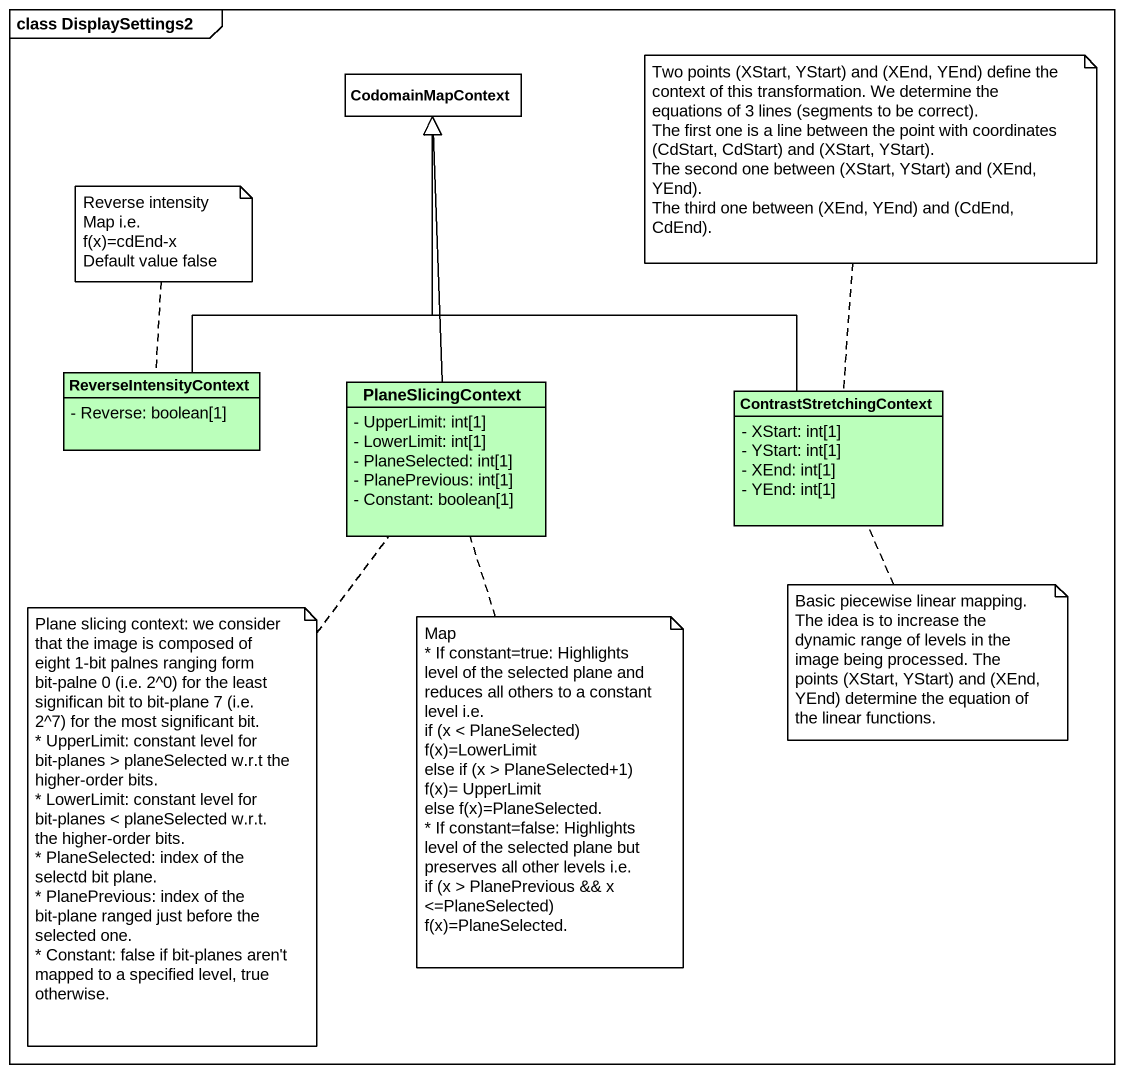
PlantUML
@startuml
mainframe class DisplaySettings2
hide circle
hide empty members
skinparam classAttributeIconSize 0
class CodomainMapContext #FFFFFF
class ReverseIntensityContext #BBFFBB {
  - Reverse: boolean[1]
}
class PlaneSlicingContext #BBFFBB {
  - UpperLimit: int[1]
  - LowerLimit: int[1]
  - PlaneSelected: int[1]
  - PlanePrevious: int[1]
  - Constant: boolean[1]
}
class ContrastStretchingContext #BBFFBB {
  - XStart: int[1]
  - YStart: int[1]
  - XEnd: int[1]
  - YEnd: int[1]
}
ReverseIntensityContext -up-|> CodomainMapContext
PlaneSlicingContext -up-|> CodomainMapContext
ContrastStretchingContext -up-|> CodomainMapContext
note top of ContrastStretchingContext
  Two points (XStart, YStart) and (XEnd, YEnd) define the context of this transformation. We determine the equations of 3 lines (segments to be correct).
  The first one is a line between the point with coordinates (CdStart, CdStart) and (XStart, YStart).
  The second one between (XStart, YStart) and (XEnd, YEnd).
  The third one between (XEnd, YEnd) and (CdEnd, CdEnd).
end note
note top of ReverseIntensityContext
  Reverse intensity Map i.e. f(x)=cdEnd-x
  Default value false
end note
note bottom of PlaneSlicingContext
  Plane slicing context: we consider that the image is composed of eight 1-bit palnes ranging form bit-palne 0 (i.e. 2^0) for the least significan bit to bit-plane 7 (i.e. 2^7) for the most significant bit.
  * UpperLimit: constant level for bit-planes > planeSelected w.r.t the higher-order bits.
  * LowerLimit: constant level for bit-planes < planeSelected w.r.t. the higher-order bits.
  * PlaneSelected: index of the selectd bit plane.
  * PlanePrevious: index of the bit-plane ranged just before the selected one.
  * Constant: false if bit-planes aren't mapped to a specified level, true otherwise.
end note
note bottom of PlaneSlicingContext
  Map
  * If constant=true: Highlights level of the selected plane and reduces all others to a constant level i.e.
  if (x < PlaneSelected) f(x)=LowerLimit
  else if (x > PlaneSelected+1) f(x)= UpperLimit
  else f(x)=PlaneSelected.
  * If constant=false: Highlights level of the selected plane but preserves all other levels i.e.
  if (x > PlanePrevious && x <=PlaneSelected) f(x)=PlaneSelected.
end note
note bottom of ContrastStretchingContext : Basic piecewise linear mapping. The idea is to increase the dynamic range of levels in the image being processed. The points (XStart, YStart) and (XEnd, YEnd) determine the equation of the linear functions.
@enduml
